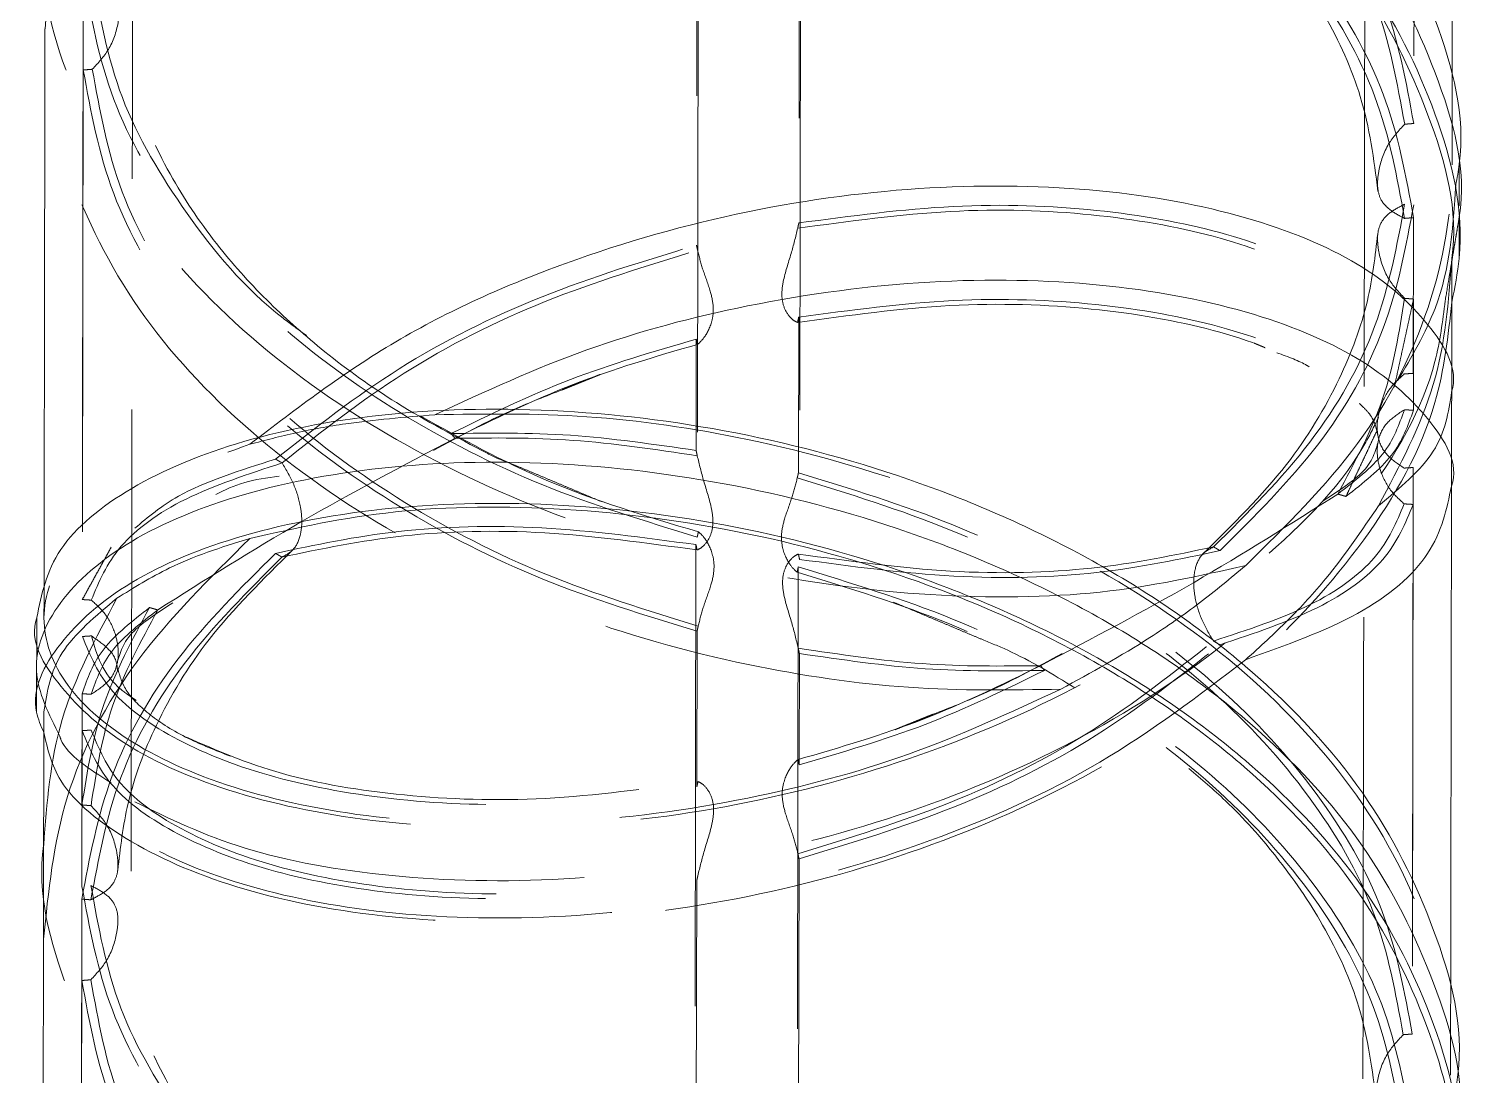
# Model space of a CAD drawing. Header units: millimetres. Extents: x 11 to 421, y 5 to 275.
# Drawn here: x 154.245 to 158.201, y 95.522 to 98.4 of the extents above; entities that cross this region are included whole.
import ezdxf

# ---------------------------------------------------------------- set-up
doc = ezdxf.new("R2010")
doc.units = ezdxf.units.MM
doc.linetypes.add('HIDDEN', pattern=[1.905, 1.27, -0.635])

msp = doc.modelspace()

# ---------------------------------------------------------------- linework, layer by layer
at = {"color": 7, "linetype": 'HIDDEN', "lineweight": 0}
for p, q in [((158.056, 99.6979), (158.0534, 98.1398)), ((158.0561, 99.5963), (158.0533, 97.9158)), ((156.0837, 99.4858), (156.081, 97.8053)), ((156.3651, 99.4243), (156.3625, 97.8662)), ((156.3672, 98.6213), (156.3645, 96.9408)), ((156.0856, 98.5604), (156.0831, 97.0023)), ((154.3948, 98.5108), (154.3921, 96.8303)), ((154.3947, 98.2869), (154.3922, 96.7287)), ((158.053, 97.8808), (158.0523, 97.4525)), ((158.0529, 97.6568), (158.0524, 97.3509)), ((156.3621, 97.6072), (156.3614, 97.1789)), ((156.0805, 97.5463), (156.08, 97.2404)), ((158.0519, 97.1935), (158.0493, 95.6353)), ((158.052, 97.0919), (158.0492, 95.4114)), ((156.0796, 96.9814), (156.0769, 95.3009)), ((156.361, 96.9199), (156.3585, 95.3618)), ((156.0827, 96.7433), (156.082, 96.315)), ((156.3641, 96.6818), (156.3636, 96.3759)), ((154.3917, 96.5713), (154.3912, 96.2654)), ((154.3918, 96.4697), (154.3911, 96.0414)), ((156.3631, 96.1169), (156.3604, 94.4364)), ((156.0816, 96.056), (156.079, 94.4979)), ((154.3908, 96.0064), (154.388, 94.3259)), ((154.3907, 95.7824), (154.3881, 94.2243))]:
    msp.add_line(p, q, dxfattribs=at)
for points in [[(154.4706, 61.7929), (154.5338, 100.5951)], [(157.9221, 100.5916), (157.8589, 61.7894)], [(154.3947, 98.2869), (154.4196, 98.2889)], [(158.0534, 98.1398), (158.0286, 98.1377)], [(156.3625, 97.8662), (156.3594, 97.8515)], [(158.0282, 97.8787), (158.053, 97.8808)], [(158.1502, 97.7132), (158.1781, 97.8796)], [(156.0841, 97.7912), (156.081, 97.8053)], [(158, 97.4149), (158.0529, 97.6568)], [(158.0529, 97.6568), (158.0281, 97.6589)], [(156.3589, 97.5925), (156.3621, 97.6072)], [(156.0805, 97.5463), (156.0837, 97.5322)], [(157.6146, 97.5357), (157.6449, 97.5229)], [(155.7126, 97.4074), (155.8175, 97.4499)], [(158.0275, 97.4509), (158.0523, 97.4525)], [(158.0524, 97.3509), (158.0276, 97.3525)], [(155.417, 97.2738), (155.4058, 97.2867)], [(157.8671, 97.1139), (157.9507, 97.2916)], [(156.08, 97.2404), (156.0832, 97.2258)], [(154.9237, 97.2164), (154.9414, 97.2061)], [(155.8213, 97.099), (155.5768, 97.202)], [(158.0519, 97.1935), (158.0271, 97.1919)], [(156.3582, 97.1648), (156.3614, 97.1789)], [(157.8447, 97.1204), (157.8671, 97.1139)], [(158.0272, 97.0935), (158.052, 97.0919)], [(156.0831, 97.0023), (156.0863, 97.0164)], [(154.4716, 96.9742), (154.3921, 96.8303)], [(154.9233, 96.9574), (154.941, 96.9471)], [(156.0828, 96.9667), (156.0796, 96.9814)], [(156.3613, 96.9555), (156.3645, 96.9408)], [(157.5208, 96.9648), (157.5031, 96.9751)], [(156.361, 96.9199), (156.3578, 96.9058)], [(154.2868, 96.8366), (154.2867, 96.7804)], [(154.4169, 96.8287), (154.3921, 96.8303)], [(154.5994, 96.8018), (154.577, 96.8083)], [(156.6228, 96.8232), (156.8673, 96.7202)], [(156.0859, 96.7574), (156.0827, 96.7433)], [(154.3922, 96.7287), (154.417, 96.7303)], [(156.3641, 96.6818), (156.3609, 96.6965)], [(157.5204, 96.7058), (157.5027, 96.7161)], [(157.0271, 96.6484), (157.0382, 96.6355)], [(154.3917, 96.5713), (154.4165, 96.5697)], [(156.7315, 96.5148), (156.6266, 96.4723)], [(154.4166, 96.4713), (154.3918, 96.4697)], [(156.3636, 96.3759), (156.3604, 96.39)], [(156.0852, 96.3297), (156.082, 96.315)], [(154.3912, 96.2654), (154.416, 96.2633)], [(156.36, 96.131), (156.3631, 96.1169)], [(156.0816, 96.056), (156.0847, 96.0707)], [(154.4156, 96.0043), (154.3908, 96.0064)], [(154.3907, 95.7824), (154.4155, 95.7845)], [(158.0493, 95.6353), (158.0245, 95.6333)]]:
    msp.add_open_spline(points, degree=1, dxfattribs=at)
at = {"color": 7, "linetype": 'Continuous', "lineweight": 15}
for points, knots in [([(158.1692, 97.9708), (158.1728, 97.9898), (158.2011, 98.141), (158.126, 98.4287), (157.9388, 98.8084), (157.622, 99.15), (157.2134, 99.4365), (156.7365, 99.6556), (156.225, 99.7995), (155.7133, 99.8654), (155.2366, 99.8561), (154.8266, 99.7792), (154.5145, 99.647), (154.3098, 99.4761), (154.2841, 99.3487), (154.2712, 99.2853)], [0, 0, 0, 0, 0.011837, 0.094219, 0.176597, 0.258972, 0.341347, 0.423725, 0.506107, 0.588497, 0.670896, 0.753306, 0.835717, 0.918116, 1, 1, 1, 1]), ([(158.1781, 97.8796), (158.1783, 97.8804), (158.2008, 98.0136), (158.1236, 98.2829), (157.9391, 98.6626), (157.6216, 99.0042), (157.2132, 99.2907), (156.7363, 99.5098), (156.2247, 99.6536), (155.7131, 99.7196), (155.2362, 99.7103), (154.8269, 99.6334), (154.5122, 99.5011), (154.3171, 99.3302), (154.2428, 99.1405), (154.3042, 99.0185), (154.3342, 98.959)], [0, 0, 0, 0, 0.000471, 0.077638, 0.1548, 0.23196, 0.309121, 0.386283, 0.46345, 0.540624, 0.617806, 0.695, 0.772193, 0.849376, 0.926549, 1, 1, 1, 1]), ([(158.1582, 97.6487), (158.1663, 97.6887), (158.2012, 97.8609), (158.1275, 98.1696), (157.9378, 98.5494), (157.6217, 98.891), (157.213, 99.1775), (156.7361, 99.3966), (156.2246, 99.5405), (155.7129, 99.6064), (155.236, 99.5971), (154.8271, 99.5202), (154.5108, 99.3879), (154.3212, 99.2171), (154.2476, 99.069), (154.2823, 98.9876), (154.2903, 98.969)], [0, 0, 0, 0, 0.024014, 0.10337, 0.182721, 0.262069, 0.341418, 0.420769, 0.500125, 0.579487, 0.658858, 0.738241, 0.817624, 0.896996, 0.976358, 1, 1, 1, 1]), ([(154.8566, 99.5028), (154.9851, 99.5316), (155.242, 99.5894), (155.7193, 99.5945), (156.2243, 99.5289), (156.7309, 99.3852), (157.2029, 99.1674), (157.6072, 98.8828), (157.9211, 98.5436), (158.1051, 98.1666), (158.1777, 97.8999), (158.1582, 97.7678), (158.1581, 97.7673)], [0, 0, 0, 0, 0.111097, 0.222177, 0.333245, 0.444304, 0.555355, 0.666404, 0.777453, 0.888505, 0.999563, 1, 1, 1, 1]), ([(154.2896, 98.4003), (154.3028, 98.532), (154.3293, 98.796), (154.527, 99.1757), (154.7467, 99.3937), (154.8566, 99.5028)], [0, 0, 0, 0, 0.332418, 0.666185, 1, 1, 1, 1]), ([(158.1786, 97.9131), (158.1786, 97.9319), (158.1787, 97.9697), (158.1788, 98.0074), (158.1788, 98.0263)], [0, 0, 0, 0, 0.5000215, 1, 1, 1, 1]), ([(154.853, 97.2573), (154.9816, 97.3558), (155.2387, 97.5528), (155.7163, 97.7667), (156.2216, 97.9098), (156.7286, 97.9748), (157.2009, 97.9656), (157.6056, 97.8896), (157.9198, 97.759), (158.1042, 97.5907), (158.1771, 97.4633), (158.1576, 97.4011), (158.1576, 97.4009)], [0, 0, 0, 0, 0.111099, 0.222183, 0.333254, 0.444315, 0.55537, 0.666421, 0.777473, 0.888528, 0.999589, 1, 1, 1, 1]), ([(155.3614, 97.3386), (155.4989, 97.4021), (155.7739, 97.5291), (156.2424, 97.6525), (156.728, 97.7161), (157.2006, 97.7065), (157.6051, 97.6306), (157.9197, 97.4999), (158.1025, 97.3318), (158.1792, 97.204), (158.1572, 97.1421), (158.1571, 97.1418)], [0, 0, 0, 0, 0.11337, 0.226694, 0.3555, 0.484299, 0.613094, 0.741889, 0.870688, 0.999494, 1, 1, 1, 1]), ([(158.1573, 97.1418), (158.1574, 97.185), (158.1576, 97.2713), (158.1577, 97.3577), (158.1578, 97.4008)], [0, 0, 0, 0, 0.499991, 1, 1, 1, 1]), ([(158.1651, 95.4664), (158.1687, 95.4854), (158.197, 95.6366), (158.1219, 95.9242), (157.9347, 96.304), (157.6179, 96.6456), (157.2093, 96.9321), (156.7324, 97.1512), (156.2209, 97.295), (155.7092, 97.361), (155.2325, 97.3517), (154.8225, 97.2747), (154.5105, 97.1426), (154.3058, 96.9717), (154.28, 96.8443), (154.2672, 96.7808)], [0, 0, 0, 0, 0.011837, 0.094219, 0.176597, 0.258972, 0.341347, 0.423725, 0.506107, 0.588497, 0.670896, 0.753306, 0.835717, 0.918116, 1, 1, 1, 1]), ([(155.5768, 97.202), (155.5534, 97.2105), (155.5291, 97.2193), (155.5076, 97.2313), (155.507, 97.2317)], [0, 0, 0, 0, 0.968172, 1, 1, 1, 1]), ([(158.1741, 95.3752), (158.1742, 95.376), (158.1967, 95.509), (158.1195, 95.7786), (157.935, 96.1581), (157.6175, 96.4998), (157.2091, 96.7863), (156.7322, 97.0054), (156.2207, 97.1492), (155.709, 97.2152), (155.2321, 97.2058), (154.8228, 97.1289), (154.5081, 96.9967), (154.313, 96.8257), (154.2387, 96.6361), (154.3001, 96.5141), (154.3301, 96.4546)], [0, 0, 0, 0, 0.000471, 0.077638, 0.154801, 0.231961, 0.309121, 0.386284, 0.46345, 0.540624, 0.617806, 0.695, 0.772193, 0.849376, 0.926549, 1, 1, 1, 1]), ([(154.9331, 97.1698), (154.8999, 97.165), (154.8304, 97.155), (154.7839, 97.1316), (154.7596, 97.1194)], [0, 0, 0, 0, 0.478378, 1, 1, 1, 1]), ([(158.1541, 95.1443), (158.1622, 95.1843), (158.1971, 95.3565), (158.1234, 95.6652), (157.9337, 96.045), (157.6176, 96.3866), (157.2089, 96.6731), (156.732, 96.8922), (156.2205, 97.036), (155.7089, 97.102), (155.2319, 97.0926), (154.823, 97.0158), (154.5068, 96.8835), (154.3172, 96.7127), (154.2435, 96.5645), (154.2783, 96.4832), (154.2862, 96.4646)], [0, 0, 0, 0, 0.024014, 0.10337, 0.182721, 0.262069, 0.341418, 0.420769, 0.500125, 0.579487, 0.658859, 0.738242, 0.817624, 0.896996, 0.976358, 1, 1, 1, 1]), ([(154.8526, 96.9983), (154.981, 97.0272), (155.2379, 97.085), (155.7152, 97.09), (156.2202, 97.0245), (156.7269, 96.8808), (157.1988, 96.663), (157.6031, 96.3784), (157.917, 96.0391), (158.1011, 95.6623), (158.1737, 95.3952), (158.1541, 95.2634), (158.1541, 95.2629)], [0, 0, 0, 0, 0.111096, 0.222177, 0.333245, 0.444304, 0.555356, 0.666404, 0.777453, 0.888505, 0.999564, 1, 1, 1, 1]), ([(154.2856, 95.8959), (154.2988, 96.0276), (154.3252, 96.2915), (154.5229, 96.6713), (154.7427, 96.8893), (154.8526, 96.9983)], [0, 0, 0, 0, 0.332419, 0.666186, 1, 1, 1, 1]), ([(154.4874, 96.834), (154.5332, 96.8627), (154.6065, 96.9086), (154.7342, 96.9615), (154.813, 96.986), (154.8526, 96.9983)], [0, 0, 0, 0, 0.453024, 0.725494, 1, 1, 1, 1]), ([(154.286, 96.1549), (154.2947, 96.2712), (154.3122, 96.5043), (154.4289, 96.724), (154.4874, 96.834)], [0, 0, 0, 0, 0.49878, 1, 1, 1, 1]), ([(154.2866, 96.5214), (154.2952, 96.5768), (154.3125, 96.6878), (154.429, 96.7852), (154.4874, 96.834)], [0, 0, 0, 0, 0.498779, 1, 1, 1, 1]), ([(154.2665, 96.6346), (154.2665, 96.6158), (154.2664, 96.578), (154.2664, 96.5403), (154.2663, 96.5214)], [0, 0, 0, 0, 0.500021, 1, 1, 1, 1]), ([(154.2857, 96.1549), (154.2857, 96.1117), (154.2855, 96.0254), (154.2854, 95.939), (154.2853, 95.8959)], [0, 0, 0, 0, 0.500103, 1, 1, 1, 1])]:
    msp.add_open_spline(points, degree=3, knots=knots, dxfattribs=at)
at = {"color": 7, "linetype": 'HIDDEN', "lineweight": 0}
for points, knots in [([(155.3655, 99.843), (155.5029, 99.8452), (155.7777, 99.8497), (156.2458, 99.7813), (156.7312, 99.6445), (157.2032, 99.4263), (157.6082, 99.1418), (157.9191, 98.8027), (158.1144, 98.4253), (158.1813, 98.0277), (158.1131, 97.6312), (157.9227, 97.2509), (157.7019, 97.0329), (157.5915, 96.9239)], [0, 0, 0, 0, 0.0817969, 0.1635606, 0.2564948, 0.3494236, 0.4423497, 0.5352759, 0.6282047, 0.7211387, 0.8140811, 0.9070338, 1, 1, 1, 1]), ([(158.0286, 98.1377), (158.008, 98.251), (157.9669, 98.4777), (157.7814, 98.7983), (157.5165, 99.0888), (157.1776, 99.3366), (156.7868, 99.5387), (156.5038, 99.6257), (156.3623, 99.6692)], [0, 0, 0, 0, 0.1667449, 0.3333963, 0.5, 0.6666037, 0.8332551, 1, 1, 1, 1]), ([(158.0534, 98.1398), (158.0325, 98.2541), (157.9907, 98.4828), (157.8026, 98.8062), (157.5343, 99.0991), (157.1912, 99.3488), (156.7953, 99.5522), (156.5088, 99.6396), (156.3655, 99.6833)], [0, 0, 0, 0, 0.166746, 0.333397, 0.5, 0.666603, 0.833254, 1, 1, 1, 1]), ([(158.0282, 97.8787), (158.0076, 97.992), (157.9665, 98.2187), (157.781, 98.5393), (157.5161, 98.8298), (157.1772, 99.0776), (156.7863, 99.2797), (156.5034, 99.3667), (156.3619, 99.4102)], [0, 0, 0, 0, 0.166745, 0.333396, 0.5, 0.666604, 0.833255, 1, 1, 1, 1]), ([(158.053, 97.8808), (158.0321, 97.9951), (157.9903, 98.2238), (157.8022, 98.5472), (157.5339, 98.8401), (157.1907, 99.0898), (156.7949, 99.2932), (156.5084, 99.3806), (156.3651, 99.4243)], [0, 0, 0, 0, 0.166746, 0.333397, 0.5, 0.666603, 0.833255, 1, 1, 1, 1]), ([(157.4393, 98.8702), (157.4735, 98.8409), (157.5626, 98.7646), (157.6903, 98.6205), (157.8194, 98.4312), (157.9223, 98.2047), (157.9437, 98.0409), (157.955, 97.9539)], [0, 0, 0, 0, 0.109408, 0.284953, 0.492622, 0.7308, 1, 1, 1, 1]), ([(157.5915, 96.9239), (157.4631, 96.895), (157.2062, 96.8373), (156.7289, 96.8322), (156.2239, 96.8977), (155.7172, 97.0414), (155.2453, 97.2592), (154.841, 97.5438), (154.5271, 97.883), (154.343, 98.26), (154.2705, 98.5267), (154.29, 98.6588), (154.29, 98.6593)], [0, 0, 0, 0, 0.111097, 0.222177, 0.333245, 0.444303, 0.555355, 0.666404, 0.777453, 0.888505, 0.999563, 1, 1, 1, 1]), ([(156.0831, 97.0023), (155.9398, 97.046), (155.6533, 97.1334), (155.2574, 97.3368), (154.9143, 97.5866), (154.646, 97.8795), (154.4579, 98.2028), (154.4161, 98.4315), (154.3952, 98.5459)], [0, 0, 0, 0, 0.166746, 0.333397, 0.5, 0.666603, 0.833254, 1, 1, 1, 1]), ([(154.4196, 98.2889), (154.4356, 98.3062), (154.4702, 98.3433), (154.491, 98.4081), (154.4962, 98.4618), (154.4863, 98.4994), (154.4617, 98.5257), (154.4332, 98.5409), (154.42, 98.548)], [0, 0, 0, 0, 0.192992, 0.414908, 0.550726, 0.687188, 0.854962, 1, 1, 1, 1]), ([(155.0089, 97.5564), (154.9871, 97.5721), (154.8519, 97.6691), (154.6708, 97.8898), (154.4807, 98.2073), (154.4403, 98.4344), (154.42, 98.548)], [0, 0, 0, 0, 0.06021, 0.373355, 0.68659, 1, 1, 1, 1]), ([(155.507, 97.2317), (155.4216, 97.2769), (155.2618, 97.3614), (155.0648, 97.5025), (154.9014, 97.6471), (154.7573, 97.8057), (154.629, 97.9955), (154.5258, 98.2219), (154.5045, 98.3858), (154.4932, 98.4727)], [0, 0, 0, 0, 0.149871, 0.280372, 0.392349, 0.512123, 0.653815, 0.816325, 1, 1, 1, 1]), ([(157.0827, 96.5836), (156.9453, 96.5814), (156.6705, 96.5769), (156.2023, 96.6453), (155.717, 96.7821), (155.2448, 97.0003), (154.8406, 97.2848), (154.5264, 97.624), (154.3438, 98.001), (154.2674, 98.2678), (154.2896, 98.3998), (154.2896, 98.4003)], [0, 0, 0, 0, 0.1133701, 0.226694, 0.3555005, 0.4842993, 0.6130943, 0.7418895, 0.8706883, 0.9994945, 1, 1, 1, 1]), ([(156.0827, 96.7433), (155.9394, 96.787), (155.6528, 96.8744), (155.257, 97.0778), (154.9139, 97.3276), (154.6455, 97.6205), (154.4575, 97.9438), (154.4157, 98.1725), (154.3947, 98.2869)], [0, 0, 0, 0, 0.166746, 0.333397, 0.5, 0.666603, 0.833255, 1, 1, 1, 1]), ([(156.0859, 96.7574), (155.9443, 96.8009), (155.6614, 96.888), (155.2705, 97.09), (154.9317, 97.3378), (154.6668, 97.6283), (154.4812, 97.9489), (154.4401, 98.1756), (154.4196, 98.2889)], [0, 0, 0, 0, 0.166745, 0.333396, 0.5, 0.666604, 0.833255, 1, 1, 1, 1]), ([(158.0286, 98.1377), (158.0125, 98.1204), (157.978, 98.0833), (157.9571, 98.0185), (157.952, 97.9648), (157.9618, 97.9272), (157.9864, 97.9009), (158.015, 97.8857), (158.0282, 97.8787)], [0, 0, 0, 0, 0.192992, 0.414921, 0.550739, 0.687185, 0.854973, 1, 1, 1, 1]), ([(158.009, 97.4322), (158.0477, 97.4978), (158.1491, 97.6698), (158.1615, 97.8558), (158.1692, 97.9708)], [0, 0, 0, 0, 0.3810901, 1, 1, 1, 1]), ([(156.3594, 97.8515), (156.501, 97.8709), (156.7841, 97.9097), (157.1753, 97.8961), (157.5144, 97.8366), (157.7796, 97.7344), (157.9655, 97.6022), (158.0068, 97.5014), (158.0275, 97.4509)], [0, 0, 0, 0, 0.166745, 0.333397, 0.5, 0.666604, 0.833255, 1, 1, 1, 1]), ([(156.3625, 97.8662), (156.5059, 97.8853), (156.7927, 97.9236), (157.1888, 97.9084), (157.5323, 97.8469), (157.8009, 97.7421), (157.9893, 97.607), (158.0313, 97.504), (158.0523, 97.4525)], [0, 0, 0, 0, 0.166746, 0.333397, 0.5, 0.666603, 0.833254, 1, 1, 1, 1]), ([(157.5031, 96.9751), (157.5968, 97.0688), (157.7841, 97.2563), (157.9658, 97.5788), (158.0076, 97.8049), (158.0285, 97.9179)], [0, 0, 0, 0, 0.333483, 0.666784, 1, 1, 1, 1]), ([(157.5208, 96.9648), (157.6157, 97.0593), (157.8054, 97.2483), (157.9895, 97.5737), (158.0321, 97.8017), (158.0533, 97.9158)], [0, 0, 0, 0, 0.333483, 0.666785, 1, 1, 1, 1]), ([(158.0281, 97.6589), (158.0121, 97.6762), (157.9776, 97.7134), (157.9569, 97.7783), (157.952, 97.832), (157.9619, 97.8696), (157.9867, 97.8958), (158.0152, 97.9109), (158.0285, 97.9179)], [0, 0, 0, 0, 0.192989, 0.41524, 0.551029, 0.687451, 0.854995, 1, 1, 1, 1]), ([(156.3594, 97.8515), (156.3537, 97.8283), (156.3415, 97.7782), (156.3192, 97.7142), (156.3137, 97.6608), (156.3245, 97.6226), (156.3456, 97.5983), (156.3547, 97.5944), (156.3589, 97.5925)], [0, 0, 0, 0, 0.192996, 0.414906, 0.550726, 0.687187, 0.854968, 1, 1, 1, 1]), ([(157.9546, 97.8372), (157.9475, 97.7755), (157.9322, 97.642), (157.8514, 97.4267), (157.7088, 97.1875), (157.5545, 97.0355), (157.4727, 96.9548)], [0, 0, 0, 0, 0.200739, 0.433699, 0.699689, 1, 1, 1, 1]), ([(154.9237, 97.2164), (155.033, 97.3025), (155.2515, 97.4748), (155.6518, 97.6749), (155.9379, 97.7618), (156.081, 97.8053)], [0, 0, 0, 0, 0.333483, 0.666784, 1, 1, 1, 1]), ([(154.9414, 97.2061), (155.0493, 97.2916), (155.2651, 97.4625), (155.6604, 97.6613), (155.9429, 97.7479), (156.0841, 97.7912)], [0, 0, 0, 0, 0.333482, 0.666784, 1, 1, 1, 1]), ([(156.0837, 97.5322), (156.0894, 97.5369), (156.1015, 97.5471), (156.1239, 97.5871), (156.1294, 97.6347), (156.1186, 97.6844), (156.0975, 97.7371), (156.0884, 97.7741), (156.0841, 97.7912)], [0, 0, 0, 0, 0.192995, 0.415251, 0.551024, 0.687445, 0.854994, 1, 1, 1, 1]), ([(158.1581, 97.7673), (158.1494, 97.651), (158.1319, 97.4179), (158.0151, 97.1982), (157.9566, 97.0882)], [0, 0, 0, 0, 0.498778, 1, 1, 1, 1]), ([(154.2862, 96.4646), (154.2965, 96.4198), (154.3212, 96.3114), (154.5122, 96.1574), (154.8228, 96.0243), (155.2334, 95.9465), (155.7102, 95.936), (156.2222, 96.0008), (156.7342, 96.1436), (157.2111, 96.3617), (157.622, 96.6474), (157.9326, 96.9886), (158.1233, 97.3296), (158.148, 97.5558), (158.1582, 97.6487)], [0, 0, 0, 0, 0.0615833, 0.1492942, 0.2370027, 0.324711, 0.4124218, 0.5001379, 0.5878614, 0.6755949, 0.763341, 0.8510871, 0.9388205, 1, 1, 1, 1]), ([(154.5363, 96.2738), (154.6307, 96.2279), (154.8216, 96.1351), (155.2349, 96.0602), (155.71, 96.0491), (156.2224, 96.1141), (156.7344, 96.2567), (157.2112, 96.4749), (157.6226, 96.7605), (157.9308, 97.1021), (158.1093, 97.4071), (158.1329, 97.596), (158.1399, 97.652)], [0, 0, 0, 0, 0.1038269, 0.2102336, 0.3166432, 0.4230588, 0.5294837, 0.6359207, 0.742373, 0.8488253, 0.9552625, 1, 1, 1, 1]), ([(156.3589, 97.5925), (156.5005, 97.6119), (156.7837, 97.6507), (157.1749, 97.6371), (157.514, 97.5776), (157.7792, 97.4754), (157.9651, 97.3432), (158.0064, 97.2424), (158.0271, 97.1919)], [0, 0, 0, 0, 0.166745, 0.333396, 0.5, 0.666604, 0.833255, 1, 1, 1, 1]), ([(156.3621, 97.6072), (156.5055, 97.6263), (156.7923, 97.6646), (157.1884, 97.6494), (157.5318, 97.5878), (157.8005, 97.4831), (157.9889, 97.348), (158.0309, 97.245), (158.0519, 97.1935)], [0, 0, 0, 0, 0.166746, 0.333397, 0.5, 0.666603, 0.833254, 1, 1, 1, 1]), ([(157.8447, 97.1204), (157.8913, 97.2077), (157.9845, 97.3821), (158.0136, 97.5667), (158.0281, 97.6589)], [0, 0, 0, 0, 0.500409, 1, 1, 1, 1]), ([(155.4058, 97.2867), (155.5139, 97.3395), (155.7299, 97.4448), (155.9637, 97.5125), (156.0805, 97.5463)], [0, 0, 0, 0, 0.50041, 1, 1, 1, 1]), ([(155.417, 97.2738), (155.5237, 97.3262), (155.7371, 97.431), (155.9683, 97.4985), (156.0837, 97.5322)], [0, 0, 0, 0, 0.500409, 1, 1, 1, 1]), ([(157.6771, 97.5092), (157.7082, 97.4978), (157.7424, 97.4853), (157.7639, 97.4717), (157.7659, 97.4704)], [0, 0, 0, 0, 0.908646, 1, 1, 1, 1]), ([(158.0271, 97.1919), (158.011, 97.2027), (157.9766, 97.2258), (157.9559, 97.2651), (157.9509, 97.3124), (157.9609, 97.3626), (157.9857, 97.4133), (158.0142, 97.439), (158.0275, 97.4509)], [0, 0, 0, 0, 0.192996, 0.414921, 0.550741, 0.687186, 0.854968, 1, 1, 1, 1]), ([(155.3574, 97.2404), (155.4298, 97.28), (155.5434, 97.3419), (155.6676, 97.39), (155.7126, 97.4074)], [0, 0, 0, 0, 0.637923, 1, 1, 1, 1]), ([(158.1576, 97.4009), (158.1489, 97.3455), (158.1316, 97.2344), (158.015, 97.137), (157.9566, 97.0882)], [0, 0, 0, 0, 0.498845, 1, 1, 1, 1]), ([(158.0276, 97.3525), (158.0132, 97.3112), (157.9843, 97.2286), (157.8912, 97.1565), (157.8447, 97.1204)], [0, 0, 0, 0, 0.499591, 1, 1, 1, 1]), ([(158.0524, 97.3509), (158.0377, 97.3088), (158.0084, 97.2245), (157.9142, 97.1508), (157.8671, 97.1139)], [0, 0, 0, 0, 0.49959, 1, 1, 1, 1]), ([(157.9035, 97.3699), (157.9125, 97.3616), (157.9446, 97.3316), (157.9506, 97.3025), (157.9549, 97.2815)], [0, 0, 0, 0, 0.27977, 1, 1, 1, 1]), ([(158.0276, 97.3525), (158.0115, 97.3417), (157.9769, 97.3186), (157.9561, 97.2794), (157.951, 97.2321), (157.9608, 97.1819), (157.9854, 97.1312), (158.0139, 97.1054), (158.0272, 97.0935)], [0, 0, 0, 0, 0.192996, 0.415237, 0.551027, 0.687447, 0.854983, 1, 1, 1, 1]), ([(154.2672, 96.7808), (154.267, 96.7804), (154.2446, 96.7173), (154.3221, 96.5875), (154.5069, 96.4164), (154.8247, 96.2834), (155.2334, 96.2055), (155.7107, 96.1951), (156.2227, 96.2598), (156.7341, 96.4027), (157.2135, 96.6202), (157.615, 96.9082), (157.869, 97.1529), (157.9439, 97.3054), (157.9567, 97.3313)], [0, 0, 0, 0, 0.000601, 0.098525, 0.196443, 0.294358, 0.392273, 0.490191, 0.588115, 0.686047, 0.783991, 0.881948, 0.979906, 1, 1, 1, 1]), ([(155.3614, 97.3386), (155.2781, 97.3317), (155.1447, 97.3206), (154.978, 97.2904), (154.8947, 97.2684), (154.853, 97.2573)], [0, 0, 0, 0, 0.453025, 0.725497, 1, 1, 1, 1]), ([(156.0863, 97.0164), (155.9439, 97.059), (155.6752, 97.1395), (155.4356, 97.2721), (155.323, 97.3345)], [0, 0, 0, 0, 0.529824, 1, 1, 1, 1]), ([(155.3614, 97.3386), (155.4988, 97.3408), (155.7736, 97.3453), (156.2417, 97.2769), (156.7271, 97.1401), (157.1991, 96.9219), (157.6042, 96.6374), (157.915, 96.2983), (158.1103, 95.9208), (158.1772, 95.5232), (158.109, 95.1268), (157.9186, 94.7465), (157.6978, 94.5285), (157.5874, 94.4194)], [0, 0, 0, 0, 0.081797, 0.163561, 0.256495, 0.349423, 0.442349, 0.535276, 0.628205, 0.721139, 0.814081, 0.907034, 1, 1, 1, 1]), ([(154.9957, 97.045), (154.9959, 97.0452), (155.1322, 97.1239), (155.2747, 97.1989), (155.417, 97.2738)], [0, 0, 0, 0, 0.002077, 1, 1, 1, 1]), ([(156.08, 97.2404), (155.9633, 97.2574), (155.7296, 97.2915), (155.5138, 97.2883), (155.4058, 97.2867)], [0, 0, 0, 0, 0.499591, 1, 1, 1, 1]), ([(156.0832, 97.2258), (155.9678, 97.243), (155.7369, 97.2775), (155.5237, 97.275), (155.417, 97.2738)], [0, 0, 0, 0, 0.49959, 1, 1, 1, 1]), ([(157.0827, 96.5836), (156.9452, 96.5201), (156.6702, 96.3931), (156.2017, 96.2697), (155.7161, 96.2061), (155.2437, 96.2157), (154.8383, 96.2916), (154.5271, 96.4221), (154.3315, 96.5909), (154.2642, 96.7799), (154.3321, 96.9676), (154.5221, 97.1392), (154.7427, 97.2179), (154.853, 97.2573)], [0, 0, 0, 0, 0.081797, 0.16356, 0.256495, 0.349423, 0.44235, 0.535276, 0.628204, 0.721139, 0.814081, 0.907034, 1, 1, 1, 1]), ([(157.9548, 97.2614), (157.9466, 97.233), (157.9327, 97.1848), (157.841, 97.1257), (157.8031, 97.1013)], [0, 0, 0, 0, 0.587133, 1, 1, 1, 1]), ([(154.9414, 97.2061), (154.8478, 97.1753), (154.6608, 97.1137), (154.4794, 96.9795), (154.4377, 96.879), (154.4169, 96.8287)], [0, 0, 0, 0, 0.333482, 0.666784, 1, 1, 1, 1]), ([(154.9237, 97.2164), (154.8258, 97.1855), (154.6632, 97.1342), (154.5728, 97.0572), (154.5368, 97.0265)], [0, 0, 0, 0, 0.6021154, 1, 1, 1, 1]), ([(154.9414, 97.2061), (154.953, 97.1865), (154.9763, 97.1472), (154.9924, 97.0908), (154.9956, 97.0579), (154.9957, 97.0454), (154.9957, 97.045)], [0, 0, 0, 0, 0.3730317, 0.7460425, 0.9933802, 1, 1, 1, 1]), ([(156.0832, 97.2258), (156.0888, 97.2025), (156.1009, 97.1523), (156.123, 97.0882), (156.1284, 97.0348), (156.1175, 96.9966), (156.0963, 96.9725), (156.0871, 96.9686), (156.0828, 96.9667)], [0, 0, 0, 0, 0.192999, 0.415249, 0.551021, 0.687443, 0.854985, 1, 1, 1, 1]), ([(156.3578, 96.9058), (156.3522, 96.9105), (156.3401, 96.9207), (156.318, 96.9608), (156.3126, 97.0084), (156.3236, 97.058), (156.3448, 97.1107), (156.354, 97.1477), (156.3582, 97.1648)], [0, 0, 0, 0, 0.192992, 0.414921, 0.550739, 0.687185, 0.854973, 1, 1, 1, 1]), ([(158.0245, 95.6333), (158.004, 95.7466), (157.9629, 95.9733), (157.7773, 96.2938), (157.5124, 96.5844), (157.1736, 96.8322), (156.7827, 97.0342), (156.4997, 97.1213), (156.3582, 97.1648)], [0, 0, 0, 0, 0.166745, 0.333396, 0.5, 0.666604, 0.833255, 1, 1, 1, 1]), ([(158.0493, 95.6353), (158.0284, 95.7497), (157.9866, 95.9784), (157.7986, 96.3017), (157.5302, 96.5946), (157.1871, 96.8444), (156.7913, 97.0478), (156.5047, 97.1352), (156.3614, 97.1789)], [0, 0, 0, 0, 0.166746, 0.333397, 0.5, 0.666603, 0.833255, 1, 1, 1, 1]), ([(157.4484, 96.8772), (157.4487, 96.8773), (157.585, 96.956), (157.715, 97.0383), (157.8447, 97.1204)], [0, 0, 0, 0, 0.002077, 1, 1, 1, 1]), ([(158.1571, 97.1418), (158.144, 97.0794), (158.1178, 96.9543), (157.9204, 96.7831), (157.7009, 96.7043), (157.5911, 96.6649)], [0, 0, 0, 0, 0.332419, 0.666186, 1, 1, 1, 1]), ([(158.0272, 97.0935), (158.0063, 97.0432), (157.9647, 96.9427), (157.7833, 96.8085), (157.5963, 96.7469), (157.5027, 96.7161)], [0, 0, 0, 0, 0.3332161, 0.6665176, 1, 1, 1, 1]), ([(158.052, 97.0919), (158.0308, 97.0406), (157.9885, 96.9379), (157.8046, 96.8008), (157.6152, 96.7375), (157.5204, 96.7058)], [0, 0, 0, 0, 0.333215, 0.666516, 1, 1, 1, 1]), ([(157.9566, 97.0882), (157.9108, 97.0205), (157.8374, 96.9122), (157.7096, 96.7724), (157.6307, 96.7008), (157.5911, 96.6649)], [0, 0, 0, 0, 0.4530246, 0.7254965, 1, 1, 1, 1]), ([(154.9957, 97.045), (154.9954, 97.0449), (154.859, 96.9662), (154.7291, 96.8839), (154.5994, 96.8018)], [0, 0, 0, 0, 0.002077, 1, 1, 1, 1]), ([(156.0796, 96.9814), (155.9367, 97.0006), (155.6508, 97.0391), (155.2508, 97.0272), (155.0325, 96.9807), (154.9233, 96.9574)], [0, 0, 0, 0, 0.333215, 0.666517, 1, 1, 1, 1]), ([(154.941, 96.9471), (154.9526, 96.9533), (154.976, 96.9655), (154.9923, 97.0031), (154.9956, 97.0322), (154.9957, 97.0447), (154.9957, 97.045)], [0, 0, 0, 0, 0.3730399, 0.7460539, 0.9934126, 1, 1, 1, 1]), ([(156.0828, 96.9667), (155.9417, 96.9862), (155.6594, 97.0252), (155.2643, 97.0148), (155.0488, 96.9697), (154.941, 96.9471)], [0, 0, 0, 0, 0.333216, 0.666517, 1, 1, 1, 1]), ([(156.0863, 97.0164), (156.0919, 97.0117), (156.104, 97.0015), (156.1261, 96.9614), (156.1315, 96.9138), (156.1205, 96.8642), (156.0993, 96.8115), (156.0901, 96.7745), (156.0859, 96.7574)], [0, 0, 0, 0, 0.192991, 0.414921, 0.550739, 0.687185, 0.854973, 1, 1, 1, 1]), ([(154.3908, 96.0064), (154.412, 96.1205), (154.4546, 96.3485), (154.6387, 96.6739), (154.8284, 96.8629), (154.9233, 96.9574)], [0, 0, 0, 0, 0.333215, 0.666517, 1, 1, 1, 1]), ([(154.4895, 96.085), (154.4966, 96.1467), (154.5119, 96.2802), (154.5927, 96.4955), (154.7352, 96.7347), (154.8896, 96.8867), (154.9714, 96.9674)], [0, 0, 0, 0, 0.200739, 0.433698, 0.699689, 1, 1, 1, 1]), ([(156.3609, 96.6965), (156.3553, 96.7197), (156.3432, 96.7699), (156.321, 96.834), (156.3157, 96.8874), (156.3266, 96.9256), (156.3478, 96.9497), (156.357, 96.9536), (156.3613, 96.9555)], [0, 0, 0, 0, 0.192989, 0.41524, 0.551029, 0.687451, 0.854995, 1, 1, 1, 1]), ([(157.5031, 96.9751), (157.3953, 96.9525), (157.1798, 96.9074), (156.7847, 96.897), (156.5024, 96.936), (156.3613, 96.9555)], [0, 0, 0, 0, 0.333483, 0.666784, 1, 1, 1, 1]), ([(157.5208, 96.9648), (157.4116, 96.9415), (157.1933, 96.895), (156.7933, 96.8831), (156.5074, 96.9216), (156.3645, 96.9408)], [0, 0, 0, 0, 0.333483, 0.666785, 1, 1, 1, 1]), ([(157.5031, 96.9751), (157.4915, 96.9689), (157.4681, 96.9567), (157.4518, 96.9191), (157.4485, 96.89), (157.4484, 96.8775), (157.4484, 96.8772)], [0, 0, 0, 0, 0.373014, 0.746055, 0.993413, 1, 1, 1, 1]), ([(154.4156, 96.0043), (154.4365, 96.1173), (154.4783, 96.3434), (154.66, 96.6659), (154.8473, 96.8534), (154.941, 96.9471)], [0, 0, 0, 0, 0.333216, 0.666517, 1, 1, 1, 1]), ([(158.0489, 95.3763), (158.028, 95.4907), (157.9862, 95.7194), (157.7981, 96.0427), (157.5298, 96.3356), (157.1867, 96.5854), (156.7908, 96.7888), (156.5043, 96.8762), (156.361, 96.9199)], [0, 0, 0, 0, 0.166746, 0.333397, 0.5, 0.666603, 0.833254, 1, 1, 1, 1]), ([(157.0827, 96.5836), (157.166, 96.6295), (157.2995, 96.703), (157.4664, 96.8201), (157.5497, 96.8892), (157.5915, 96.9239)], [0, 0, 0, 0, 0.453024, 0.725494, 1, 1, 1, 1]), ([(158.0241, 95.3742), (158.0035, 95.4876), (157.9624, 95.7143), (157.7769, 96.0348), (157.512, 96.3253), (157.1731, 96.5732), (156.7823, 96.7752), (156.4993, 96.8623), (156.3578, 96.9058)], [0, 0, 0, 0, 0.166745, 0.333397, 0.5, 0.666604, 0.833255, 1, 1, 1, 1]), ([(157.4484, 96.8772), (157.4482, 96.877), (157.3118, 96.7983), (157.1693, 96.7233), (157.0271, 96.6484)], [0, 0, 0, 0, 0.002077, 1, 1, 1, 1]), ([(157.5027, 96.7161), (157.4911, 96.7357), (157.4678, 96.775), (157.4517, 96.8314), (157.4484, 96.8643), (157.4484, 96.8768), (157.4484, 96.8772)], [0, 0, 0, 0, 0.373016, 0.746036, 0.99338, 1, 1, 1, 1]), ([(154.3912, 96.2654), (154.4059, 96.3584), (154.4354, 96.5444), (154.5298, 96.7203), (154.577, 96.8083)], [0, 0, 0, 0, 0.4995909, 1, 1, 1, 1]), ([(154.577, 96.8083), (154.5299, 96.7714), (154.4357, 96.6977), (154.4063, 96.6134), (154.3917, 96.5713)], [0, 0, 0, 0, 0.50041, 1, 1, 1, 1]), ([(154.416, 96.2633), (154.4305, 96.3555), (154.4595, 96.5401), (154.5528, 96.7145), (154.5994, 96.8018)], [0, 0, 0, 0, 0.49959, 1, 1, 1, 1]), ([(154.4165, 96.5697), (154.4326, 96.5805), (154.4672, 96.6036), (154.488, 96.6428), (154.4931, 96.6901), (154.4833, 96.7403), (154.4587, 96.791), (154.4302, 96.8168), (154.4169, 96.8287)], [0, 0, 0, 0, 0.192995, 0.415251, 0.551025, 0.687445, 0.854994, 1, 1, 1, 1]), ([(154.5994, 96.8018), (154.5529, 96.7657), (154.4598, 96.6936), (154.4309, 96.611), (154.4165, 96.5697)], [0, 0, 0, 0, 0.5004095, 1, 1, 1, 1]), ([(154.4893, 96.6608), (154.4975, 96.6892), (154.5114, 96.7374), (154.6031, 96.7965), (154.641, 96.8209)], [0, 0, 0, 0, 0.587132, 1, 1, 1, 1]), ([(154.3922, 96.7287), (154.4132, 96.6772), (154.4552, 96.5742), (154.6436, 96.4391), (154.9122, 96.3344), (155.2557, 96.2728), (155.6518, 96.2576), (155.9386, 96.2959), (156.082, 96.315)], [0, 0, 0, 0, 0.166746, 0.333397, 0.5, 0.666603, 0.833254, 1, 1, 1, 1]), ([(154.417, 96.7303), (154.4328, 96.7193), (154.4668, 96.6959), (154.4867, 96.6656), (154.4884, 96.6401), (154.4886, 96.6363)], [0, 0, 0, 0, 0.424679, 0.912983, 1, 1, 1, 1]), ([(154.417, 96.7303), (154.4316, 96.6785), (154.4495, 96.6149), (154.5263, 96.5621), (154.5406, 96.5523)], [0, 0, 0, 0, 0.813593, 1, 1, 1, 1]), ([(156.8673, 96.7202), (156.8901, 96.7109), (156.9809, 96.6741), (157.0611, 96.6247), (157.1211, 96.5877)], [0, 0, 0, 0, 0.2514056, 1, 1, 1, 1]), ([(156.36, 96.131), (156.5012, 96.1743), (156.7837, 96.2609), (157.179, 96.4597), (157.3948, 96.6306), (157.5027, 96.7161)], [0, 0, 0, 0, 0.333216, 0.666518, 1, 1, 1, 1]), ([(157.0271, 96.6484), (156.9204, 96.6472), (156.7072, 96.6447), (156.4763, 96.6792), (156.3609, 96.6965)], [0, 0, 0, 0, 0.500409, 1, 1, 1, 1]), ([(156.3631, 96.1169), (156.5062, 96.1604), (156.7923, 96.2473), (157.1926, 96.4474), (157.4111, 96.6197), (157.5204, 96.7058)], [0, 0, 0, 0, 0.333215, 0.666516, 1, 1, 1, 1]), ([(157.0382, 96.6355), (156.9303, 96.6339), (156.7145, 96.6307), (156.4808, 96.6648), (156.3641, 96.6818)], [0, 0, 0, 0, 0.5004091, 1, 1, 1, 1]), ([(157.0867, 96.6818), (157.0143, 96.6422), (156.9007, 96.5803), (156.7765, 96.5322), (156.7315, 96.5148)], [0, 0, 0, 0, 0.637923, 1, 1, 1, 1]), ([(157.5911, 96.6649), (157.4625, 96.5664), (157.2054, 96.3694), (156.7278, 96.1555), (156.2225, 96.0124), (155.7154, 95.9474), (155.2432, 95.9566), (154.8385, 96.0326), (154.5243, 96.1632), (154.3399, 96.3315), (154.2671, 96.459), (154.2865, 96.5211), (154.2866, 96.5214)], [0, 0, 0, 0, 0.111097, 0.222177, 0.333245, 0.444303, 0.555355, 0.666404, 0.777453, 0.888505, 0.999563, 1, 1, 1, 1]), ([(154.7992, 96.3993), (154.7588, 96.4154), (154.6677, 96.4516), (154.5747, 96.5126), (154.5076, 96.5775), (154.4953, 96.6197), (154.4892, 96.6407)], [0, 0, 0, 0, 0.210109, 0.474461, 0.737579, 1, 1, 1, 1]), ([(156.3604, 96.39), (156.4758, 96.4237), (156.7069, 96.4912), (156.9204, 96.596), (157.0271, 96.6484)], [0, 0, 0, 0, 0.4995905, 1, 1, 1, 1]), ([(156.3636, 96.3759), (156.4804, 96.4097), (156.7142, 96.4774), (156.9302, 96.5827), (157.0382, 96.6355)], [0, 0, 0, 0, 0.49959, 1, 1, 1, 1]), ([(154.3301, 96.4546), (154.3311, 96.4515), (154.3469, 96.4041), (154.4111, 96.3641), (154.4712, 96.3266)], [0, 0, 0, 0, 0.063924, 1, 1, 1, 1]), ([(154.3918, 96.4697), (154.4128, 96.4182), (154.4548, 96.3152), (154.6432, 96.1801), (154.9118, 96.0753), (155.2553, 96.0138), (155.6514, 95.9986), (155.9381, 96.0369), (156.0816, 96.056)], [0, 0, 0, 0, 0.1667458, 0.3333969, 0.5, 0.6666033, 0.8332545, 1, 1, 1, 1]), ([(154.4166, 96.4713), (154.4373, 96.4208), (154.4786, 96.32), (154.6644, 96.1878), (154.9296, 96.0856), (155.2688, 96.0261), (155.66, 96.0125), (155.9431, 96.0513), (156.0847, 96.0707)], [0, 0, 0, 0, 0.166745, 0.333396, 0.5, 0.666604, 0.833255, 1, 1, 1, 1]), ([(154.6782, 96.4518), (154.761, 96.4156), (154.9266, 96.3433), (155.2702, 96.2855), (155.6602, 96.2714), (155.9435, 96.3102), (156.0852, 96.3297)], [0, 0, 0, 0, 0.249849, 0.499805, 0.749832, 1, 1, 1, 1]), ([(156.3604, 96.39), (156.3547, 96.3853), (156.3425, 96.3751), (156.3202, 96.3351), (156.3147, 96.2875), (156.3255, 96.2378), (156.3466, 96.1851), (156.3557, 96.1481), (156.36, 96.131)], [0, 0, 0, 0, 0.1929956, 0.4152372, 0.5510265, 0.6874473, 0.8549835, 1, 1, 1, 1]), ([(157.4352, 96.3658), (157.4694, 96.3365), (157.5586, 96.2602), (157.6863, 96.1161), (157.8153, 95.9268), (157.9182, 95.7003), (157.9396, 95.5364), (157.9509, 95.4495)], [0, 0, 0, 0, 0.109408, 0.284952, 0.492621, 0.7308, 1, 1, 1, 1]), ([(156.0847, 96.0707), (156.0904, 96.0939), (156.1026, 96.144), (156.1249, 96.208), (156.1304, 96.2614), (156.1196, 96.2996), (156.0985, 96.3239), (156.0894, 96.3278), (156.0852, 96.3297)], [0, 0, 0, 0, 0.192996, 0.414921, 0.550741, 0.687186, 0.854968, 1, 1, 1, 1]), ([(154.416, 96.2633), (154.432, 96.246), (154.4665, 96.2088), (154.4872, 96.1439), (154.4921, 96.0902), (154.4822, 96.0526), (154.4574, 96.0264), (154.4288, 96.0113), (154.4156, 96.0043)], [0, 0, 0, 0, 0.192999, 0.415249, 0.551021, 0.687443, 0.854985, 1, 1, 1, 1]), ([(157.5874, 94.4194), (157.459, 94.3906), (157.2021, 94.3328), (156.7248, 94.3277), (156.2198, 94.3933), (155.7131, 94.537), (155.2412, 94.7548), (154.8369, 95.0394), (154.523, 95.3786), (154.339, 95.7556), (154.2664, 96.0223), (154.2859, 96.1544), (154.286, 96.1549)], [0, 0, 0, 0, 0.111097, 0.222177, 0.333245, 0.444304, 0.555355, 0.666405, 0.777453, 0.888505, 0.999563, 1, 1, 1, 1]), ([(156.079, 94.4979), (155.9357, 94.5416), (155.6492, 94.629), (155.2533, 94.8324), (154.9102, 95.0821), (154.6419, 95.375), (154.4538, 95.6984), (154.412, 95.9271), (154.3911, 96.0414)], [0, 0, 0, 0, 0.166746, 0.333397, 0.5, 0.666603, 0.833255, 1, 1, 1, 1]), ([(154.4155, 95.7845), (154.4316, 95.8018), (154.4661, 95.8389), (154.487, 95.9037), (154.4921, 95.9574), (154.4823, 95.995), (154.4576, 96.0213), (154.4291, 96.0365), (154.4159, 96.0435)], [0, 0, 0, 0, 0.192991, 0.414921, 0.550739, 0.687185, 0.854973, 1, 1, 1, 1]), ([(155.0048, 95.052), (154.983, 95.0677), (154.8478, 95.1647), (154.6667, 95.3853), (154.4767, 95.7029), (154.4362, 95.93), (154.4159, 96.0435)], [0, 0, 0, 0, 0.06021, 0.373355, 0.686589, 1, 1, 1, 1]), ([(155.5029, 94.7273), (155.4175, 94.7725), (155.2578, 94.8569), (155.0607, 94.9981), (154.8974, 95.1426), (154.7532, 95.3013), (154.6249, 95.4911), (154.5217, 95.7175), (154.5004, 95.8813), (154.4891, 95.9683)], [0, 0, 0, 0, 0.14987, 0.280372, 0.392349, 0.512123, 0.653815, 0.816325, 1, 1, 1, 1]), ([(157.0786, 94.0792), (156.9412, 94.077), (156.6664, 94.0725), (156.1983, 94.1409), (155.713, 94.2777), (155.2407, 94.4959), (154.8366, 94.7804), (154.5223, 95.1197), (154.3398, 95.4964), (154.2633, 95.7637), (154.2855, 95.8954), (154.2856, 95.8959)], [0, 0, 0, 0, 0.11337, 0.226694, 0.3555, 0.484299, 0.613094, 0.74189, 0.870688, 0.999495, 1, 1, 1, 1]), ([(156.0786, 94.2389), (155.9353, 94.2826), (155.6488, 94.37), (155.2529, 94.5734), (154.9098, 94.8231), (154.6415, 95.116), (154.4534, 95.4394), (154.4116, 95.6681), (154.3907, 95.7824)], [0, 0, 0, 0, 0.166746, 0.333397, 0.5, 0.666603, 0.833254, 1, 1, 1, 1]), ([(156.0818, 94.253), (155.9403, 94.2965), (155.6573, 94.3835), (155.2664, 94.5856), (154.9276, 94.8334), (154.6627, 95.1239), (154.4771, 95.4445), (154.436, 95.6712), (154.4155, 95.7845)], [0, 0, 0, 0, 0.166745, 0.333397, 0.5, 0.666604, 0.833255, 1, 1, 1, 1]), ([(158.0245, 95.6333), (158.0084, 95.616), (157.9739, 95.5789), (157.953, 95.5141), (157.9479, 95.4604), (157.9577, 95.4228), (157.9824, 95.3965), (158.0109, 95.3813), (158.0241, 95.3742)], [0, 0, 0, 0, 0.193002, 0.414914, 0.550731, 0.687191, 0.854963, 1, 1, 1, 1])]:
    msp.add_open_spline(points, degree=3, knots=knots, dxfattribs=at)
at = {"color": 7, "linetype": 'Continuous', "lineweight": 15}
for points, degree in [([(158.1588, 98.0263), (158.1614, 99.6462)], 1), ([(154.2894, 98.4003), (154.2868, 96.8366)], 1), ([(158.1784, 97.7673), (158.1784, 97.7862), (158.1785, 97.8239), (158.1785, 97.8616), (158.1785, 97.8805)], 3), ([(158.1578, 97.4009), (158.1584, 97.7673)], 1), ([(158.1399, 97.652), (158.1502, 97.7132)], 1), ([(158.1547, 95.5219), (158.1573, 97.1418)], 1), ([(154.2667, 96.7804), (154.2667, 96.7616), (154.2667, 96.7238), (154.2666, 96.6861), (154.2666, 96.6672)], 3), ([(154.2863, 96.5214), (154.2857, 96.1549)], 1), ([(154.2853, 95.8959), (154.2828, 94.3322)], 1)]:
    msp.add_open_spline(points, degree=degree, dxfattribs=at)

doc.saveas('drawing.dxf')
